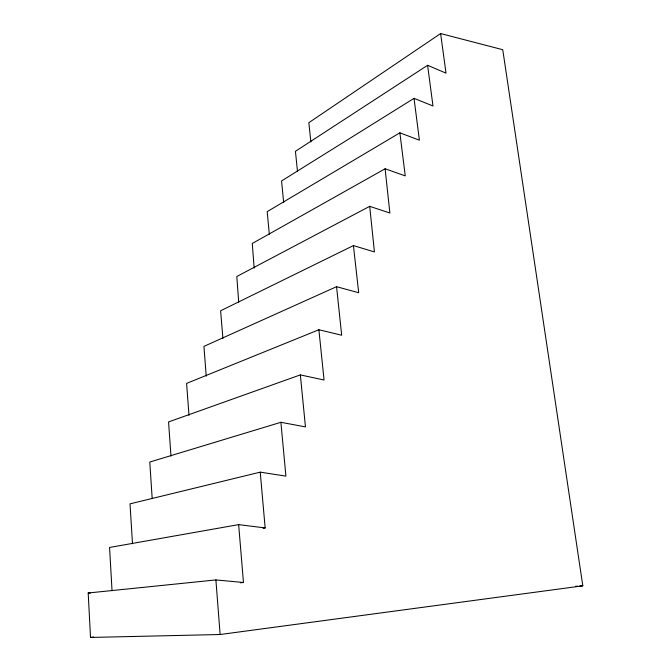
<?xml version="1.0" encoding="UTF-8"?>
<svg xmlns="http://www.w3.org/2000/svg" width="671" height="671" viewBox="0 0 671 671"><rect width="100%" height="100%" fill="white"/><g stroke="black" fill="none" stroke-linecap="round" stroke-linejoin="round"><path stroke-width="1.01" d="M112.049 590.79L109.558 547.461L238.65 524.621L243.472 582.495L215.894 579.929L88.195 592.988L90.526 637.45L220.13 634.514L582.805 585.825L502.747 49.704L440.621 33.55L308.845 122.692L310.874 141.967M440.621 33.55L446.014 73.147L427.595 65.288L295.441 151.31L297.446 171.046M427.595 65.288L432.988 105.984L414.024 98.352L281.56 180.944L283.69 202.65M414.024 98.352L419.4 140.197L399.874 132.816L267.184 211.65L269.323 234.305M399.874 132.816L405.242 175.877L385.112 168.782L252.271 243.481L254.166 268.073M385.112 168.782L389.876 212.992L369.696 206.341L236.804 276.502L238.691 302.101M369.696 206.341L374.426 251.927L353.424 245.594L220.616 310.774L222.915 338.486M353.424 245.594L358.7 292.741L336.557 286.685L203.934 346.387L206.223 376.121M336.557 286.685L341.682 335.24L318.884 329.746L186.597 383.409L188.987 415.357M318.884 329.746L324.059 380.029L300.348 374.896L168.555 421.933L170.971 456.07M300.348 374.896L305.456 426.899L280.889 422.302L149.776 462.042L152.183 498.436M280.889 422.302L285.913 476.133L260.239 472.149L130.023 503.854L132.489 543.762M263.091 528.278L265.154 527.943L260.239 472.149M90.526 637.45L93.638 637.056M240.344 582.789L243.472 582.495M575.525 586.269L577.605 586.144M579.685 586.018L582.805 585.825M88.195 592.988L90.199 593.147M238.65 524.621L265.154 527.943M215.894 579.929L220.13 634.514"/></g></svg>
